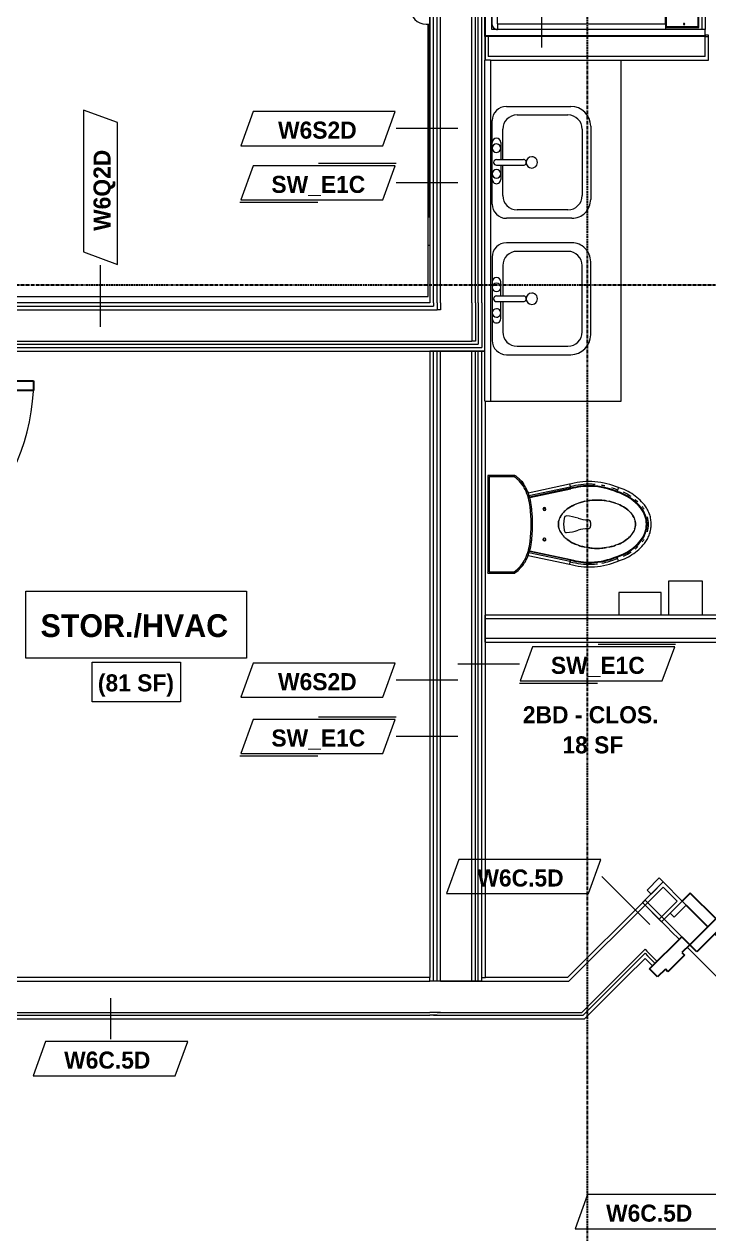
# Model space of a CAD drawing. Header units: inches. Extents: x -4058 to -1781, y 9814 to 12264.
# Drawn here: x -2599.3 to -2479, y 11680.3 to 11893.1 of the extents above; entities that cross this region are included whole.
import ezdxf

# ---------------------------------------------------------------- set-up
doc = ezdxf.new("R2010")
doc.units = ezdxf.units.IN
doc.header["$MEASUREMENT"] = 0
doc.linetypes.add('Grid Line 1_2_', pattern=[0.875, 0.5, -0.125, 0.125, -0.125])
for name, color, linetype, lineweight in [('0-1', 7, 'Continuous', 5), ('0-2', 7, 'Continuous', 9), ('A-AREA-IDEN', 2, 'Continuous', 9), ('A-DOOR-1', 7, 'Continuous', 9), ('A-DOOR-2', 10, 'Continuous', 30), ('A-DOOR-3', 31, 'Continuous', 9), ('A-DOOR-4', 31, 'Continuous', 30), ('A-DOOR-FRAM-2', 10, 'Continuous', 30), ('A-FLOR-1', 7, 'Continuous', 9), ('A-FLOR-2', 192, 'Continuous', 9), ('A-FLOR-HRAL-1', 7, 'Continuous', 9), ('A-WALL', 113, 'Continuous', 18), ('A-WALL-2', 250, 'Continuous', 18), ('A-WALL-3', 113, 'Continuous', 9), ('A-WALL-IDEN', 211, 'Continuous', 9), ('I-WALL-1', 7, 'Continuous', 9), ('P-SANR-FIXT', 6, 'Continuous', 9), ('Q-CASE', 31, 'Continuous', 9), ('Q-SPCQ', 91, 'Continuous', 9), ('S-BEAM-1', 7, 'Continuous', 9), ('S-GRID-1', 1, 'Grid Line 1_2_', 30)]:
    doc.layers.add(name, color=color, linetype=linetype, lineweight=lineweight)
doc.styles.add('Century Gothic_B', font='GOTHICB.TTF', dxfattribs={"height": 4})
doc.styles.add('Century Gothic_B_1', font='GOTHICB.TTF', dxfattribs={"height": 3})

# ---------------------------------------------------------------- blocks, each defined once
blk = doc.blocks.new('CTR - 1st Phase - Shell_rvt-1-UNIT PLANS - 1ST FLOOR')
at = {"layer": 'A-FLOR-1'}
blk.add_line((-2528.14, 11859.19), (-2528.14, 11893.06), dxfattribs=at)
blk = doc.blocks.new('HOLLOW METAL - HM - WOOD LEAF - 20 MIN - 3-0 x 7-0-2191992-UNIT PLANS - 1ST FLOOR')
at = {"layer": 'A-DOOR-1'}
blk.add_arc((18, -4.375), 36, 180, 270, dxfattribs=at)
at = {"layer": 'A-DOOR-2'}
for p, q in [((16.25, -4.375), (18, -4.375)), ((16.25, -40.375), (16.25, -4.375)), ((18, -4.375), (18, -40.375)), ((18, -40.375), (16.25, -40.375))]:
    blk.add_line(p, q, dxfattribs=at)
at = {"layer": 'A-DOOR-FRAM-2'}
for p, q in [((-20, 1.375), (-18, 1.375)), ((-20, -4.375), (-20, 1.375)), ((-18, 1.375), (-18, -0.5625)), ((18, 1.375), (20, 1.375)), ((18, -0.5625), (18, 1.375)), ((20, 1.375), (20, -4.375)), ((-18, -0.5625), (-17.375, -0.5625)), ((-17.375, -0.5625), (-17.375, -2.4375)), ((17.375, -0.5625), (18, -0.5625)), ((17.375, -2.4375), (17.375, -0.5625)), ((-18, -2.4375), (-18, -4.375)), ((-17.375, -2.4375), (-18, -2.4375)), ((18, -2.4375), (17.375, -2.4375)), ((18, -4.375), (18, -2.4375)), ((-18, -4.375), (-20, -4.375)), ((20, -4.375), (18, -4.375))]:
    blk.add_line(p, q, dxfattribs=at)
blk = doc.blocks.new('HOLLOW METAL - UNIT DOOR-2191977-UNIT PLANS - 1ST FLOOR')
at = {"layer": 'A-DOOR-1'}
blk.add_arc((18, -3.875), 36, 180, 270, dxfattribs=at)
at = {"layer": 'A-DOOR-2'}
for p, q in [((16.25, -3.875), (18, -3.875)), ((16.25, -39.875), (16.25, -3.875)), ((18, -3.875), (18, -39.875)), ((18, -39.875), (16.25, -39.875))]:
    blk.add_line(p, q, dxfattribs=at)
at = {"layer": 'A-DOOR-FRAM-2'}
for p, q in [((-20, 4.125), (-18, 4.125)), ((-20, -3.875), (-20, 4.125)), ((-18, 4.125), (-18, 2.1875)), ((-18, 2.1875), (-17.375, 2.1875)), ((-17.375, 2.1875), (-17.375, -1.9375)), ((17.375, 2.1875), (18, 2.1875)), ((17.375, -1.9375), (17.375, 2.1875)), ((18, 4.125), (20, 4.125)), ((18, 2.1875), (18, 4.125)), ((20, 4.125), (20, -3.875)), ((-18, -1.9375), (-18, -3.875)), ((-17.375, -1.9375), (-18, -1.9375)), ((18, -1.9375), (17.375, -1.9375)), ((18, -3.875), (18, -1.9375)), ((-18, -3.875), (-20, -3.875)), ((20, -3.875), (18, -3.875))]:
    blk.add_line(p, q, dxfattribs=at)
blk = doc.blocks.new('CTR - 1st Phase - Common Walls_rvt-1-UNIT PLANS - 1ST FLOOR')
at = {"layer": 'A-WALL-2'}
for p, q in [((-2527.37, 11725.36), (-2527.37, 11835.56)), ((-2526.75, 11725.36), (-2526.75, 11835.56)), ((-2526.12, 11725.36), (-2526.12, 11835.56)), ((-2520.62, 11725.36), (-2520.62, 11835.56)), ((-2520, 11725.36), (-2520, 11835.56)), ((-2519.5, 11725.36), (-2519.5, 11835.56)), ((-2518.87, 11725.36), (-2518.87, 11835.56)), ((-2502.95, 11725.36), (-2490.19, 11738.12)), ((-2490.19, 11738.12), (-2486.3, 11734.23)), ((-2486.3, 11734.23), (-2485.51, 11733.44)), ((-2485.51, 11733.44), (-2484.18, 11732.11)), ((-2495.17, 11725.36), (-2490.19, 11730.34)), ((-2494.46, 11725.36), (-2490.19, 11729.64)), ((-2490.19, 11730.34), (-2489.84, 11729.99)), ((-2490.19, 11729.64), (-2489.75, 11729.19)), ((-2489.84, 11729.99), (-2489.4, 11729.55)), ((-2489.75, 11729.19), (-2488.43, 11727.87)), ((-2489.4, 11729.55), (-2488.07, 11728.22)), ((-2528, 11724.74), (-2528, 11725.36)), ((-2527.37, 11724.74), (-2527.37, 11725.36)), ((-2526.75, 11724.74), (-2526.75, 11725.36)), ((-2526.12, 11724.74), (-2526.12, 11725.36)), ((-2520.62, 11724.74), (-2520.62, 11725.36)), ((-2520, 11724.74), (-2520, 11725.36)), ((-2519.5, 11724.74), (-2519.5, 11725.36)), ((-2518.87, 11725.36), (-2518.25, 11725.36)), ((-2518.87, 11724.74), (-2518.87, 11725.36)), ((-2502.95, 11725.36), (-2503.57, 11724.74)), ((-2494.46, 11725.36), (-2500.59, 11719.24)), ((-2495.17, 11725.36), (-2495.8, 11724.74)), ((-2634.19, 11724.74), (-2528, 11724.74)), ((-2527.37, 11724.74), (-2528, 11724.74)), ((-2526.75, 11724.74), (-2527.37, 11724.74)), ((-2526.12, 11724.74), (-2526.75, 11724.74)), ((-2520.62, 11724.74), (-2526.12, 11724.74)), ((-2526.12, 11724.74), (-2520.62, 11724.74)), ((-2520, 11724.74), (-2520.62, 11724.74)), ((-2520.62, 11724.74), (-2520, 11724.74)), ((-2519.5, 11724.74), (-2520, 11724.74)), ((-2520, 11724.74), (-2519.5, 11724.74)), ((-2518.87, 11724.74), (-2519.5, 11724.74)), ((-2519.5, 11724.74), (-2518.87, 11724.74)), ((-2518.87, 11724.74), (-2503.57, 11724.74)), ((-2495.8, 11724.74), (-2501.3, 11719.24)), ((-2634.19, 11719.24), (-2528, 11719.24)), ((-2526.75, 11719.24), (-2528, 11719.24)), ((-2526.12, 11719.24), (-2526.75, 11719.24)), ((-2526.75, 11719.24), (-2526.12, 11719.24)), ((-2526.12, 11719.24), (-2501.3, 11719.24)), ((-2500.59, 11719.24), (-2501.09, 11718.74)), ((-2634.19, 11718.74), (-2528, 11718.74)), ((-2527.37, 11718.74), (-2528, 11718.74)), ((-2526.75, 11718.74), (-2527.37, 11718.74)), ((-2527.37, 11718.74), (-2526.75, 11718.74)), ((-2526.75, 11718.74), (-2526.12, 11718.74)), ((-2526.12, 11718.74), (-2501.09, 11718.74))]:
    blk.add_line(p, q, dxfattribs=at)
at = {"layer": 'I-WALL-1'}
for p, q in [((-2528, 11835.56), (-2528, 11725.36)), ((-2518.37, 11835.56), (-2528, 11835.56)), ((-2518.25, 11725.36), (-2518.25, 11826.76)), ((-2490.19, 11739), (-2503.83, 11725.36)), ((-2489.75, 11738.56), (-2490.19, 11739)), ((-2485.07, 11733.88), (-2489.75, 11738.56)), ((-2483.74, 11732.55), (-2485.07, 11733.88)), ((-2493.58, 11725.36), (-2490.19, 11728.75)), ((-2490.19, 11728.75), (-2488.87, 11727.43)), ((-2528, 11725.36), (-2634.19, 11725.36)), ((-2503.83, 11725.36), (-2518.25, 11725.36)), ((-2500.21, 11718.74), (-2493.58, 11725.36)), ((-2634.19, 11718.11), (-2528, 11718.11)), ((-2528, 11718.11), (-2527.37, 11718.11)), ((-2527.37, 11718.11), (-2500.83, 11718.11)), ((-2500.83, 11718.11), (-2500.21, 11718.74))]:
    blk.add_line(p, q, dxfattribs=at)
at = {"layer": '0-2'}
for name, p, rotation in [('HOLLOW METAL - HM - WOOD LEAF - 20 MIN - 3-0 x 7-0-2191992-UNIT PLANS - 1ST FLOOR', (-2638.06, 11812.36), 89.99999999999955), ('HOLLOW METAL - UNIT DOOR-2191977-UNIT PLANS - 1ST FLOOR', (-2472.34, 11715.67), 134.9999999999981)]:
    blk.add_blockref(name, p, dxfattribs=dict(at, rotation=rotation))
blk = doc.blocks.new('Top Rail Type - Top Rail_Internal_-V33-UNIT PLANS - 1ST FLOOR')
at = {"layer": 'A-FLOR-HRAL-1'}
for p, q in [((-2528.06, 12044.31), (-2528.69, 12044.31)), ((-2528.06, 12042.81), (-2528.69, 12042.81)), ((-2528.06, 12042.81), (-2528.06, 12044.31)), ((-2531.44, 12041.56), (-2531.44, 12029.77)), ((-2529.94, 12041.56), (-2529.94, 12029.77)), ((-2531.44, 12029.77), (-2531.44, 12028.7)), ((-2529.94, 12029.77), (-2529.94, 12028.7)), ((-2531.44, 12028.7), (-2531.44, 11908.68)), ((-2529.94, 12028.7), (-2529.94, 11908.68)), ((-2531.44, 11908.68), (-2531.44, 11907.61)), ((-2529.94, 11908.68), (-2529.94, 11907.61)), ((-2531.44, 11907.61), (-2531.44, 11895.81)), ((-2529.94, 11907.61), (-2529.94, 11895.81)), ((-2528.69, 11894.56), (-2528.06, 11894.56)), ((-2528.06, 11894.56), (-2528.06, 11893.06)), ((-2528.69, 11893.06), (-2528.06, 11893.06))]:
    blk.add_line(p, q, dxfattribs=at)
for centre, radius, start, end in [((-2528.69, 12041.56), 2.75, 90, 180), ((-2528.69, 12041.56), 1.25, 90, 180), ((-2528.69, 11895.81), 2.75, 180, 270), ((-2528.69, 11895.81), 1.25, 180, 270)]:
    blk.add_arc(centre, radius, start, end, dxfattribs=at)
blk = doc.blocks.new('CTR - 1st Phase -Stairs _ Elevators_rvt-1-UNIT PLANS - 1ST FLOOR')
at = {"layer": 'A-FLOR-1'}
for p, q in [((-2528.31, 11845.19), (-2528.31, 11893.06)), ((-2632.31, 11845.19), (-2528.31, 11845.19))]:
    blk.add_line(p, q, dxfattribs=at)
at = {"layer": 'A-WALL-2'}
for p, q in [((-2527.37, 11844.06), (-2527.37, 12081.69)), ((-2526.75, 11844.06), (-2526.75, 12081.69)), ((-2526.12, 11844.06), (-2526.12, 12081.69)), ((-2520.62, 11844.06), (-2520.62, 12081.69)), ((-2520, 11844.06), (-2520, 12081.69)), ((-2519.5, 11844.06), (-2519.5, 12081.69)), ((-2518.87, 11844.06), (-2518.87, 12081.69)), ((-2632.75, 11843.44), (-2527.37, 11843.44)), ((-2632.75, 11842.81), (-2526.75, 11842.81)), ((-2527.37, 11844.06), (-2527.37, 11843.44)), ((-2526.75, 11844.06), (-2526.75, 11843.44)), ((-2526.75, 11843.44), (-2526.75, 11842.81)), ((-2526.12, 11842.81), (-2526.75, 11842.81)), ((-2526.12, 11842.81), (-2526.75, 11842.81)), ((-2526.12, 11844.06), (-2526.12, 11842.81)), ((-2520.62, 11844.06), (-2520.62, 11842.81)), ((-2520.62, 11842.81), (-2520.62, 11837.31)), ((-2520, 11844.06), (-2520, 11837.31)), ((-2519.5, 11844.06), (-2519.5, 11837.31)), ((-2518.87, 11844.06), (-2518.87, 11836.81)), ((-2632.75, 11837.31), (-2520.62, 11837.31)), ((-2632.75, 11836.81), (-2519.5, 11836.81)), ((-2632.75, 11836.19), (-2518.87, 11836.19)), ((-2520, 11837.31), (-2520.62, 11837.31)), ((-2520, 11837.31), (-2520.62, 11837.31)), ((-2519.5, 11837.31), (-2519.5, 11836.81)), ((-2518.87, 11836.81), (-2518.87, 11836.19))]:
    blk.add_line(p, q, dxfattribs=at)
at = {"layer": 'I-WALL-1'}
for p, q in [((-2528, 12081.69), (-2528, 11844.06)), ((-2518.25, 11886.76), (-2518.25, 11890.89)), ((-2528, 11844.06), (-2632.75, 11844.06)), ((-2632.75, 11835.56), (-2518.37, 11835.56))]:
    blk.add_line(p, q, dxfattribs=at)
at = {"layer": '0-2'}
blk.add_blockref('Top Rail Type - Top Rail_Internal_-V33-UNIT PLANS - 1ST FLOOR', (0, 0), dxfattribs=at)
blk = doc.blocks.new('034100 - Precast Structural Concrete - Inverted Tee - IT 24IT31 _11_F _ 11_B SHELF_-2116756-UNIT PLANS - 1ST FLOOR')
at = {"layer": 'S-BEAM-1'}
for p, q in [((-135.2, -7), (-135.51, -7)), ((-23.19, -7), (-31.2, -7)), ((-135.2, -12), (-135.51, -12)), ((-23.19, -12), (-31.2, -12))]:
    blk.add_line(p, q, dxfattribs=at)
blk = doc.blocks.new('CTR - 1st Phase - Structure_rvt-1-UNIT PLANS - 1ST FLOOR')
at = {"layer": 'S-GRID-1'}
for p, q in [((-2500.32, 9814.03), (-2500.32, 12247.5)), ((-1781.27, 11847.19), (-4041.78, 11847.19))]:
    blk.add_line(p, q, dxfattribs=at)
at = {"layer": '0-2', "rotation": 180}
blk.add_blockref('034100 - Precast Structural Concrete - Inverted Tee - IT 24IT31 _11_F _ 11_B SHELF_-2116756-UNIT PLANS - 1ST FLOOR', (-2663.51, 11847.19), dxfattribs=at)
blk = doc.blocks.new('Plbg-Toilet Wall Mount FV-UH - TYPE A-4262633-UNIT PLANS - 1ST FLOOR')
at = {"layer": 'P-SANR-FIXT'}
for p, q in [((8.59, -1), (-8.59, -1)), ((-8.59, -1), (-8.59, -5.72)), ((8.59, -1), (-8.59, -1)), ((-8.59, -1), (-8.59, -5.72)), ((8.36, -1.24), (-8.36, -1.24)), ((-8.36, -1.24), (-8.36, -5.65)), ((-8.36, -1.24), (-8.36, -5.65)), ((8.36, -1.24), (-8.36, -1.24)), ((8.36, -5.65), (8.36, -1.24)), ((8.36, -5.65), (8.36, -1.24)), ((8.59, -5.72), (8.59, -1)), ((8.59, -5.72), (8.59, -1)), ((-5.48, -8.07), (-7.04, -15.38)), ((-6.58, -15.49), (-5.03, -8.23)), ((-6.33, -15.56), (-4.79, -8.32)), ((-4.68, -8.35), (-6.21, -15.58)), ((-4.68, -8.35), (-6.21, -15.58)), ((6.21, -15.58), (4.68, -8.35)), ((4.68, -8.35), (6.21, -15.58)), ((6.33, -15.56), (4.79, -8.31)), ((5.03, -8.22), (6.58, -15.49)), ((7.04, -15.38), (5.48, -8.07)), ((5.56, -8.04), (5.57, -8.06)), ((5.84, -7.92), (5.57, -8.06)), ((7.6, -6.98), (6.97, -7.32)), ((7.6, -6.98), (7.55, -6.89)), ((0, -19.06), (-0.31, -19.06)), ((0.31, -19.06), (0, -19.06))]:
    blk.add_line(p, q, dxfattribs=at)
at = {"layer": 'P-SANR-FIXT', "flags": 128}
for points in [[(-8.59, -5.72), (-8.45, -5.92), (-8.3, -6.11), (-8.15, -6.3), (-7.98, -6.48), (-7.81, -6.65), (-7.63, -6.82), (-7.45, -6.98), (-7.26, -7.13), (-7.06, -7.27), (-6.86, -7.41), (-6.65, -7.53), (-6.44, -7.65), (-6.23, -7.76), (-6.2, -7.78)], [(6.2, -7.78), (6.42, -7.67), (6.63, -7.55), (6.84, -7.42), (7.04, -7.29), (7.24, -7.15), (7.43, -7), (7.61, -6.84), (7.79, -6.67), (7.96, -6.5), (8.13, -6.32), (8.28, -6.14), (8.43, -5.95), (8.58, -5.75), (8.59, -5.72)], [(-6.2, -7.78), (-5.84, -7.94), (-5.48, -8.09), (-5.11, -8.22), (-4.74, -8.34), (-4.36, -8.44), (-3.98, -8.53), (-3.59, -8.6), (-3.21, -8.66), (-3.07, -8.67)], [(3.07, -8.67), (3.46, -8.62), (3.85, -8.55), (4.23, -8.47), (4.61, -8.37), (4.99, -8.26), (5.36, -8.13), (5.72, -7.99), (6.08, -7.83), (6.2, -7.78)], [(-3.07, -8.67), (-1.98, -8.77), (-0.89, -8.83), (0.2, -8.85), (1.3, -8.82), (2.39, -8.74), (3.07, -8.67)], [(-7.04, -15.38), (-7.16, -15.87), (-7.27, -16.37), (-7.36, -16.87), (-7.43, -17.38), (-7.47, -17.88), (-7.5, -18.39), (-7.51, -18.9), (-7.5, -19.22)], [(7.5, -19.22), (7.51, -18.71), (7.49, -18.2), (7.46, -17.69), (7.4, -17.19), (7.33, -16.68), (7.23, -16.18), (7.12, -15.69), (7.04, -15.38)], [(-7.5, -19.22), (-7.47, -19.75), (-7.42, -20.28), (-7.35, -20.81), (-7.26, -21.34), (-7.15, -21.86), (-7.01, -22.38), (-6.86, -22.89), (-6.69, -23.4), (-6.49, -23.9), (-6.46, -23.97)], [(6.46, -23.97), (6.66, -23.47), (6.84, -22.97), (6.99, -22.46), (7.13, -21.94), (7.25, -21.42), (7.34, -20.89), (7.41, -20.36), (7.47, -19.83), (7.5, -19.29), (7.5, -19.22)], [(-6.46, -23.97), (-6.34, -24.32), (-6.21, -24.68), (-6.07, -25.02), (-5.91, -25.36), (-5.74, -25.7), (-5.55, -26.02), (-5.35, -26.34), (-5.14, -26.65), (-4.92, -26.95), (-4.68, -27.25), (-4.44, -27.53), (-4.18, -27.8), (-3.91, -28.07), (-3.63, -28.32), (-3.39, -28.52)], [(3.39, -28.52), (3.68, -28.27), (3.96, -28.02), (4.22, -27.76), (4.48, -27.48), (4.73, -27.2), (4.96, -26.9), (5.18, -26.6), (5.39, -26.29), (5.58, -25.97), (5.77, -25.64), (5.94, -25.3), (6.09, -24.96), (6.24, -24.61), (6.37, -24.26), (6.46, -23.97)], [(-3.39, -28.52), (-3.22, -28.65), (-3.05, -28.77), (-2.87, -28.89), (-2.68, -29), (-2.49, -29.11), (-2.3, -29.2), (-2.1, -29.29), (-1.9, -29.37), (-1.7, -29.44), (-1.49, -29.51), (-1.29, -29.56), (-1.08, -29.61), (-0.86, -29.65), (-0.65, -29.68), (-0.44, -29.7), (-0.22, -29.71), (-0.01, -29.72), (0.21, -29.71), (0.43, -29.7), (0.64, -29.68), (0.85, -29.65), (1.07, -29.61), (1.28, -29.57), (1.48, -29.51), (1.69, -29.45), (1.89, -29.37), (2.09, -29.29), (2.29, -29.21), (2.48, -29.11), (2.67, -29.01), (2.86, -28.9), (3.04, -28.78), (3.22, -28.65), (3.39, -28.52), (3.39, -28.52)]]:
    blk.add_lwpolyline(points, dxfattribs=at)
at = {"layer": 'P-SANR-FIXT'}
for centre, radius, start, end in [((-3.58, -2.29), 6.08, 214.3684, 214.8548), ((-3.58, -2.29), 5.84, 215.076, 244.4469), ((-3.58, -2.29), 5.84, 215.076, 244.4469), ((3.58, -2.29), 5.84, 295.5531, 324.924), ((3.58, -2.29), 5.84, 295.5531, 324.924), ((3.58, -2.29), 6.08, 325.143, 325.6316), ((-3.58, -2.29), 6.08, 243.7331, 244.4469), ((-1.97, 1.06), 9.79, 244.4469, 245.7286), ((-1.97, 1.06), 9.56, 244.4469, 263.5531), ((-1.97, 1.06), 9.56, 244.4469, 263.5531), ((-1.97, 1.06), 9.79, 254, 256.4889), ((0, 18.53), 27.14, 263.5531, 276.4469), ((0, 18.53), 27.14, 263.5531, 276.4469), ((1.97, 1.06), 9.56, 276.4469, 295.5531), ((1.97, 1.06), 9.56, 276.4469, 295.5531), ((1.97, 1.06), 9.79, 286, 288.4889), ((1.97, 1.06), 9.79, 294.2714, 295.5531), ((3.58, -2.29), 6.08, 295.5531, 296.2669), ((-1.97, 1.06), 9.79, 262.2714, 263.5531), ((0, 18.53), 27.38, 263.5531, 264.6307), ((0, 18.53), 27.38, 275.6302, 276.4469), ((1.97, 1.06), 9.79, 276.4469, 277.7286), ((-2.68, -10.95), 0.25, 90, 180), ((-2.68, -10.95), 0.25, 180, 270), ((-2.68, -10.95), 0.25, 0, 90), ((-2.68, -10.95), 0.25, 270, 0), ((2.68, -10.95), 0.25, 90, 180), ((2.68, -10.95), 0.25, 180, 270), ((2.68, -10.95), 0.25, 0, 90), ((2.68, -10.95), 0.25, 270, 360), ((-1.05, -14.85), 0.422, 90, 180), ((8.31, -13.82), 9.84, 186, 198), ((0, -19.08), 4.77, 77.2614, 102.7386), ((1.05, -14.85), 0.422, 0, 90), ((-8.31, -13.82), 9.84, 342, 354), ((5.21, -18.81), 12.25, 164.3129, 181.8562), ((5.21, -18.81), 11.99, 164.2737, 181.8562), ((5.21, -18.81), 11.87, 164.2552, 181.8562), ((5.21, -18.81), 11.87, 164.2552, 181.8562), ((-6.37, -18.59), 5.59, 0, 18), ((6.37, -18.59), 5.59, 162, 180), ((-5.21, -18.81), 11.87, 358.1438, 15.7448), ((-5.21, -18.81), 11.87, 358.1438, 15.7448), ((-5.21, -18.81), 11.99, 358.1438, 15.7263), ((-5.21, -18.81), 12.25, 358.1438, 15.6871), ((-0.31, -18.59), 0.466, 180, 270), ((0.31, -18.59), 0.466, 270, 360), ((5.86, -18.78), 12.9, 181.8562, 186.5355), ((5.86, -18.78), 12.9, 190.0137, 202.9179), ((5.86, -18.78), 12.64, 181.8562, 202.9795), ((5.86, -18.78), 12.52, 181.8562, 203.0089), ((5.86, -18.78), 12.52, 181.8562, 203.0089), ((-5.86, -18.78), 12.52, 336.9911, 358.1438), ((-5.86, -18.78), 12.52, 336.9911, 358.1438), ((-5.86, -18.78), 12.64, 337.0205, 358.1438), ((-5.86, -18.78), 12.9, 347.6129, 350.1098), ((-5.86, -18.78), 12.9, 355.2339, 358.1438), ((-5.86, -18.78), 12.9, 337.0821, 341.7614), ((2.52, -21.22), 8.66, 196.7656, 230.983), ((2.52, -21.22), 8.54, 196.7225, 230.983), ((2.52, -21.22), 8.54, 196.7225, 230.983), ((2.52, -21.22), 8.91, 204.1079, 213.919), ((-2.52, -21.22), 8.54, 309.017, 343.2775), ((-2.52, -21.22), 8.54, 309.017, 343.2775), ((-2.52, -21.22), 8.66, 309.017, 343.2344), ((-2.52, -21.22), 8.91, 326.081, 335.8921), ((2.52, -21.22), 8.91, 219.607, 223.6406), ((-2.52, -21.22), 8.91, 316.3594, 320.393), ((0, -24.33), 4.92, 230.983, 237.1189), ((0, -24.33), 4.66, 230.983, 309.017), ((0.02, -24.31), 4.57, 230.983, 269.8068), ((0, -24.33), 4.54, 230.983, 309.017), ((0, -24.33), 4.92, 254.3932, 285.6068), ((-0.02, -24.31), 4.57, 270.1932, 309.017), ((0, -24.33), 4.92, 302.8811, 309.017)]:
    blk.add_arc(centre, radius, start, end, dxfattribs=at)
for points, knots in [([(-8.59, -1), (-8.59, -1), (-8.59, -1), (-8.58, -1.01), (-8.58, -1.02), (-8.57, -1.02), (-8.56, -1.03), (-8.56, -1.04), (-8.55, -1.05), (-8.54, -1.06), (-8.53, -1.07), (-8.52, -1.08), (-8.5, -1.09), (-8.48, -1.11), (-8.47, -1.12)], [0, 0, 0, 0, 0.166667, 0.25, 0.333333, 0.416667, 0.458333, 0.5, 0.583333, 0.666667, 0.708333, 0.75, 0.833333, 1, 1, 1, 1]), ([(8.47, -1.12), (8.48, -1.11), (8.5, -1.09), (8.52, -1.07), (8.53, -1.06), (8.54, -1.05), (8.55, -1.05), (8.56, -1.04), (8.56, -1.03), (8.57, -1.02), (8.58, -1.02), (8.58, -1.01), (8.59, -1), (8.59, -1), (8.59, -1)], [-1, -1, -1, -1, -0.833333, -0.75, -0.666667, -0.625, -0.583333, -0.5, -0.458333, -0.416667, -0.333333, -0.25, -0.166667, 0, 0, 0, 0]), ([(-8.59, -5.72), (-8.59, -5.72), (-8.59, -5.72), (-8.57, -5.72), (-8.55, -5.71), (-8.53, -5.71), (-8.52, -5.7), (-8.5, -5.7), (-8.49, -5.69), (-8.47, -5.69)], [0, 0, 0, 0, 0.285714, 0.428571, 0.571429, 0.678571, 0.732143, 0.785714, 1, 1, 1, 1]), ([(8.59, -5.72), (8.59, -5.72), (8.59, -5.72), (8.57, -5.72), (8.55, -5.71), (8.52, -5.7), (8.5, -5.7), (8.48, -5.69), (8.47, -5.69)], [-1, -1, -1, -1, -0.857143, -0.571429, -0.428571, -0.285714, -0.142857, 0, 0, 0, 0]), ([(-2.07, -14.29), (-2.28, -14.48), (-2.78, -15.02), (-3.26, -15.82), (-3.51, -16.39), (-3.55, -16.5)], [-2.5925993, -2.5925993, -2.5925993, -2.5925993, -2.4166097, -2.1749488, -2.1212008, -2.1212008, -2.1212008, -2.1212008]), ([(3.55, -16.5), (3.51, -16.39), (3.26, -15.82), (2.78, -15.02), (2.28, -14.48), (2.07, -14.29)], [-4.1619845, -4.1619845, -4.1619845, -4.1619845, -4.1082365, -3.8665756, -3.690586, -3.690586, -3.690586, -3.690586]), ([(-6.58, -15.49), (-6.57, -15.5), (-6.54, -15.5), (-6.49, -15.52), (-6.44, -15.53), (-6.39, -15.54), (-6.35, -15.55), (-6.33, -15.56)], [0, 0, 0, 0, 0.333333, 0.5, 0.666667, 0.833333, 1, 1, 1, 1]), ([(-3.71, -16.92), (-3.8, -17.16), (-3.91, -17.53), (-4, -17.92), (-4.03, -18.05)], [-2.0511799, -2.0511799, -2.0511799, -2.0511799, -1.9332878, -1.8767298, -1.8767298, -1.8767298, -1.8767298]), ([(4.03, -18.05), (4, -17.92), (3.91, -17.53), (3.8, -17.16), (3.71, -16.92)], [-4.4064555, -4.4064555, -4.4064555, -4.4064555, -4.3498975, -4.2320054, -4.2320054, -4.2320054, -4.2320054]), ([(6.58, -15.49), (6.57, -15.5), (6.54, -15.5), (6.49, -15.52), (6.44, -15.53), (6.39, -15.54), (6.35, -15.55), (6.33, -15.56)], [-1, -1, -1, -1, -0.666667, -0.5, -0.333333, -0.166667, 0, 0, 0, 0]), ([(-4.12, -18.53), (-4.16, -18.79), (-4.26, -19.62), (-4.26, -20.74), (-4.16, -21.57), (-4.12, -21.84)], [-1.8063853, -1.8063853, -1.8063853, -1.8063853, -1.6916268, -1.4499658, -1.3352074, -1.3352074, -1.3352074, -1.3352074]), ([(4.12, -21.84), (4.16, -21.57), (4.26, -20.74), (4.26, -19.62), (4.16, -18.79), (4.12, -18.53)], [-4.9479779, -4.9479779, -4.9479779, -4.9479779, -4.8332195, -4.5915585, -4.4768, -4.4768, -4.4768, -4.4768]), ([(-4.03, -22.32), (-4, -22.44), (-3.91, -22.83), (-3.8, -23.2), (-3.71, -23.44)], [-1.2648629, -1.2648629, -1.2648629, -1.2648629, -1.2083049, -1.0904127, -1.0904127, -1.0904127, -1.0904127]), ([(3.71, -23.44), (3.8, -23.2), (3.91, -22.83), (4, -22.44), (4.03, -22.32)], [-5.1927726, -5.1927726, -5.1927726, -5.1927726, -5.0748804, -5.0183224, -5.0183224, -5.0183224, -5.0183224]), ([(-6.01, -23.81), (-6.01, -23.8), (-5.98, -23.79), (-5.9, -23.77), (-5.83, -23.74), (-5.79, -23.73), (-5.77, -23.72)], [-1, -1, -1, -1, -0.666667, -0.333333, -0.166667, 0, 0, 0, 0]), ([(-3.55, -23.87), (-3.51, -23.97), (-3.26, -24.54), (-2.78, -25.34), (-2.28, -25.88), (-2.07, -26.07)], [-1.0203919, -1.0203919, -1.0203919, -1.0203919, -0.9666439, -0.7249829, -0.5489933, -0.5489933, -0.5489933, -0.5489933]), ([(2.07, -26.07), (2.28, -25.88), (2.78, -25.34), (3.26, -24.54), (3.51, -23.97), (3.55, -23.87)], [-5.734192, -5.734192, -5.734192, -5.734192, -5.5582024, -5.3165414, -5.2627935, -5.2627935, -5.2627935, -5.2627935]), ([(6.01, -23.81), (6.01, -23.8), (5.98, -23.79), (5.9, -23.77), (5.83, -23.74), (5.79, -23.73), (5.77, -23.72)], [-1, -1, -1, -1, -0.666667, -0.333333, -0.166667, 0, 0, 0, 0])]:
    blk.add_open_spline(points, degree=3, knots=knots, dxfattribs=at)
for points in [[(-2.51, -10.75), (-2.65, -10.83), (-2.79, -10.9), (-2.92, -10.99)], [(-2.91, -10.83), (-2.82, -10.78), (-2.73, -10.73), (-2.63, -10.67)], [(2.92, -10.99), (2.79, -10.9), (2.65, -10.83), (2.51, -10.75)], [(2.91, -10.83), (2.82, -10.78), (2.73, -10.73), (2.63, -10.67)], [(0, -26.96), (-0.3, -26.96), (-0.91, -26.85), (-1.83, -26.34), (-2.71, -25.45), (-3.45, -24.22), (-3.98, -22.72), (-4.26, -21.05), (-4.26, -19.32), (-3.98, -17.64), (-3.45, -16.14), (-2.71, -14.91), (-1.83, -14.02), (-0.91, -13.51), (-0.3, -13.4), (0, -13.4)], [(-1.15, -13.67), (-1.37, -13.77), (-1.59, -13.9), (-1.81, -14.07)], [(0, -13.4), (-0.29, -13.4), (-0.59, -13.45), (-0.89, -13.56)], [(0.89, -13.56), (0.59, -13.45), (0.29, -13.4), (0, -13.4)], [(0, -13.4), (0.3, -13.4), (0.91, -13.51), (1.83, -14.02), (2.71, -14.91), (3.45, -16.14), (3.98, -17.64), (4.26, -19.32), (4.26, -21.05), (3.98, -22.72), (3.45, -24.22), (2.71, -25.45), (1.83, -26.34), (0.91, -26.85), (0.3, -26.96), (0, -26.96)], [(1.81, -14.07), (1.59, -13.9), (1.37, -13.77), (1.15, -13.67)], [(-7.04, -15.38), (-7.04, -15.38), (-7.04, -15.38), (-7.03, -15.38)], [(-7.03, -15.38), (-6.99, -15.39), (-6.87, -15.42), (-6.68, -15.47), (-6.58, -15.49)], [(7.03, -15.38), (6.99, -15.39), (6.87, -15.42), (6.68, -15.47), (6.58, -15.49)], [(7.04, -15.38), (7.04, -15.38), (7.04, -15.38), (7.03, -15.38)], [(-6.46, -23.97), (-6.42, -23.95), (-6.3, -23.91), (-6.12, -23.84), (-6.01, -23.81)], [(-6.46, -23.97), (-6.46, -23.97), (-6.46, -23.97), (-6.46, -23.97)], [(6.46, -23.97), (6.42, -23.95), (6.3, -23.91), (6.12, -23.84), (6.01, -23.81)], [(6.46, -23.97), (6.46, -23.97), (6.46, -23.97), (6.46, -23.97)], [(-1.81, -26.29), (-1.59, -26.46), (-1.37, -26.59), (-1.15, -26.7)], [(-0.89, -26.8), (-0.59, -26.91), (-0.29, -26.96), (0, -26.96)], [(0, -26.96), (0.29, -26.96), (0.59, -26.91), (0.89, -26.8)], [(1.15, -26.7), (1.37, -26.59), (1.59, -26.46), (1.81, -26.29)]]:
    blk.add_open_spline(points, degree=3, dxfattribs=at)
blk = doc.blocks.new('Seqm-Toilet Paper Disp-UH-3D - Seqm-Toilet Paper Disp-UH-3D-2269744-UNIT PLANS - 1ST FLOOR')
at = {"layer": 'Q-SPCQ'}
for p, q in [((3, 6), (-3, 6)), ((-3, 6), (-3, 0)), ((3, 0), (3, 6))]:
    blk.add_line(p, q, dxfattribs=at)
blk = doc.blocks.new('Seqm-Sanitary Napkin Disp-UH-3D - Seqm-Sanitary Napkin Disp-UH-3D-2269745-UNIT PLANS - 1ST FLOOR')
at = {"layer": 'Q-SPCQ'}
for p, q in [((3.75, 4), (-3.75, 4)), ((-3.75, 4), (-3.75, 0)), ((3.75, 0), (3.75, 4))]:
    blk.add_line(p, q, dxfattribs=at)
blk = doc.blocks.new('SWING - DOUBLE - FLUSH - SLIDING - FLUSH - 4-0 x 6-8-3840120-UNIT PLANS - 1ST FLOOR')
at = {"layer": 'A-DOOR-3'}
for p, q in [((-24, 3.38), (-27, 3.38)), ((-27, 3.38), (-27, 2.38)), ((-27, 2.38), (-24, 2.38)), ((-24, 2.38), (-24, 3.38)), ((27, 3.38), (24, 3.38)), ((24, 3.38), (24, 2.38)), ((24, 2.38), (27, 2.38)), ((27, 2.38), (27, 3.38)), ((-24, -2.37), (-27, -2.37)), ((-27, -2.37), (-27, -3.37)), ((-27, -3.37), (-24, -3.37)), ((-24, -3.37), (-24, -2.37)), ((27, -2.37), (24, -2.37)), ((24, -2.37), (24, -3.37)), ((24, -3.37), (27, -3.37)), ((27, -3.37), (27, -2.37))]:
    blk.add_line(p, q, dxfattribs=at)
for centre, start, end in [((-24, 2.38), 19.8329, 90), ((24, 2.38), 90, 160.1671), ((-24, 2.38), 360, 15.4405), ((24, 2.38), 164.5595, 180)]:
    blk.add_arc(centre, 24, start, end, dxfattribs=at)
at = {"layer": 'A-DOOR-4'}
for p, q in [((-24, 3.38), (-24, 26.38)), ((-24, 26.38), (-22, 26.38)), ((-22, 26.38), (-22, 2.38)), ((24, 26.38), (22, 26.38)), ((22, 26.38), (22, 10.5)), ((24, 10.5), (24, 26.38)), ((22, 8.75), (22, 2.38)), ((24, 3.38), (24, 8.75)), ((-22, 2.38), (-24, 2.38)), ((22, 2.38), (24, 2.38))]:
    blk.add_line(p, q, dxfattribs=at)
blk = doc.blocks.new('M_Sink Vanity-Square - 500 x 440mm-1372835-UNIT PLANS - 1ST FLOOR')
at = {"layer": 'P-SANR-FIXT'}
for p, q in [((-5.72, 10.23), (7.14, 10.23)), ((-5.22, 8.73), (6.46, 8.73)), ((-9.22, -4.59), (-9.22, 6.73)), ((10.46, 6.91), (10.46, -4.59)), ((-7.72, -2.72), (-7.72, 6.23)), ((8.96, 6.23), (8.96, -2.72)), ((0.12, -6.33), (0.12, -1.59)), ((1.12, -6.33), (1.12, -1.59)), ((0.12, -5.22), (-5.22, -5.22)), ((-2.88, -5.59), (0.12, -5.59)), ((6.46, -5.22), (1.12, -5.22)), ((1.12, -5.59), (3.62, -5.59)), ((7.96, -7.09), (-6.72, -7.09)), ((3.62, -7.09), (-2.88, -7.09))]:
    blk.add_line(p, q, dxfattribs=at)
for centre, radius, start, end in [((-5.72, 6.73), 3.5, 90, 180), ((-5.22, 6.23), 2.5, 90, 180), ((6.46, 6.23), 2.5, 360, 90), ((7.14, 6.91), 3.32, 360, 90), ((0.62, -0.13), 1, 360, 180), ((0.62, -0.13), 1, 180, 0), ((0.62, -1.59), 0.5, 360, 180), ((-5.22, -2.72), 2.5, 180, 270), ((6.46, -2.72), 2.5, 270, 360), ((-6.72, -4.59), 2.5, 180, 270), ((-2.88, -6.34), 0.75, 90, 270), ((-1.88, -6.34), 0.75, 360, 180), ((-1.88, -6.34), 0.75, 180, 0), ((0.62, -6.33), 0.5, 180, 0), ((2.62, -6.34), 0.75, 0, 180), ((2.62, -6.34), 0.75, 180, 0), ((3.62, -6.34), 0.75, 270, 90), ((7.96, -4.59), 2.5, 270, 0)]:
    blk.add_arc(centre, radius, start, end, dxfattribs=at)
blk = doc.blocks.new('Bath Vanity - Bath Vanity 60_-V69-UNIT PLANS - 1ST FLOOR')
at = {"layer": 'Q-CASE'}
for p, q in [((30.74, 24), (-29.26, 24)), ((30.74, 1), (30.74, 24))]:
    blk.add_line(p, q, dxfattribs=at)
blk = doc.blocks.new('BATHROOM MIRROR - BATHROOM MIRROR  60_-3802719-UNIT PLANS - 1ST FLOOR')
at = {"layer": 'Q-CASE'}
for p, q in [((-29.26, -23), (30.74, -23)), ((-29.26, -23), (-29.26, -24)), ((30.74, -24), (30.74, -23)), ((30.74, -24), (-29.26, -24))]:
    blk.add_line(p, q, dxfattribs=at)
blk = doc.blocks.new('The Shower - The Shower-4050272-UNIT PLANS - 1ST FLOOR')
at = {"layer": 'P-SANR-FIXT'}
for p, q in [((0, -0.5), (38.5, -0.5)), ((0, -39.25), (0, -0.5)), ((0.12, -39.25), (0.12, -0.63)), ((0.12, -0.63), (38.38, -0.63)), ((1.25, -39.25), (1.25, -1.75)), ((1.25, -1.75), (37.25, -1.75)), ((1.58, -2.01), (1.51, -2.08)), ((1.73, -1.9), (1.7, -1.92)), ((2.01, -1.78), (1.93, -1.8)), ((36.25, -1.77), (2.25, -1.77)), ((36.25, -1.77), (36.25, -1.75)), ((36.57, -1.8), (36.49, -1.78)), ((36.8, -1.92), (36.77, -1.9)), ((36.99, -2.08), (36.92, -2.01)), ((37.25, -1.75), (37.25, -17.52)), ((38.38, -0.63), (38.38, -39.25)), ((38.5, -0.5), (38.5, -39.25)), ((1.3, -2.43), (1.28, -2.51)), ((1.38, -2.26), (1.37, -2.28)), ((1.42, -2.2), (1.4, -2.23)), ((2.2, -32.27), (2.2, -2.75)), ((36.25, -2.7), (2.25, -2.7)), ((36.3, -18.11), (36.3, -2.75)), ((37.1, -2.23), (37.08, -2.2)), ((37.13, -2.28), (37.12, -2.26)), ((37.22, -2.51), (37.2, -2.43)), ((36.3, -32.27), (36.3, -18.89)), ((37.25, -19.48), (37.25, -39.25)), ((1.62, -32.27), (1.62, -38.13)), ((36.75, -32.38), (1.75, -32.38)), ((1.75, -32.38), (1.75, -38)), ((2.2, -32.27), (36.3, -32.27)), ((36.75, -38), (36.75, -32.38)), ((36.88, -38.13), (36.88, -32.27)), ((1.62, -38.13), (36.88, -38.13)), ((1.75, -38), (36.75, -38)), ((0.12, -39.25), (0, -39.25)), ((0.12, -39.25), (1.25, -39.25)), ((1.25, -38.75), (37.25, -38.75)), ((1.25, -39.25), (1.25, -38.75)), ((37.25, -39.25), (1.25, -39.25)), ((37.25, -38.75), (37.25, -39.25)), ((37.25, -39.25), (38.38, -39.25)), ((38.5, -39.25), (38.38, -39.25))]:
    blk.add_line(p, q, dxfattribs=at)
for centre, radius, start, end in [((2.25, -2.75), 1, 90, 180), ((36.25, -2.75), 1, 0, 90), ((2.2, -35.56), 0.125, 0, 180), ((2.2, -35.56), 0.125, 180, 0), ((36.3, -35.56), 0.125, 0, 180), ((36.3, -35.56), 0.125, 180, 0)]:
    blk.add_arc(centre, radius, start, end, dxfattribs=at)
for centre, major_axis, start_param, end_param in [((2.2, -32.28), (0.95, 0), 1.570796, 3.141593), ((36.3, -32.28), (-0.95, 0), 3.141593, 4.712389)]:
    blk.add_ellipse(centre, major_axis=major_axis, ratio=0.019505, start_param=start_param, end_param=end_param, dxfattribs=at)
for points, knots in [([(2.25, -1.77), (2.19, -1.77), (2.06, -1.78), (1.8, -1.86), (1.53, -2.04), (1.34, -2.32), (1.26, -2.57), (1.25, -2.7), (1.25, -2.77)], [-0.001856, -0.001856, -0.001856, -0.001856, 0.123376, 0.248608, 0.499072, 0.749536, 0.874768, 1, 1, 1, 1]), ([(1.38, -2.25), (1.41, -2.21), (1.47, -2.12), (1.55, -2.04), (1.59, -2)], [-0.666048, -0.666048, -0.666048, -0.666048, -0.5714286, -0.4597287, -0.4597287, -0.4597287, -0.4597287]), ([(1.75, -1.88), (1.77, -1.87), (1.86, -1.82), (2.03, -1.77), (2.17, -1.75), (2.25, -1.75)], [-0.332096, -0.332096, -0.332096, -0.332096, -0.2857143, -0.1428571, 0, 0, 0, 0]), ([(36.25, -1.75), (36.31, -1.75), (36.42, -1.76), (36.59, -1.8), (36.7, -1.85), (36.75, -1.88)], [-1, -1, -1, -1, -0.8928571, -0.7857143, -0.6665409, -0.6665409, -0.6665409, -0.6665409]), ([(37.25, -2.77), (37.25, -2.7), (37.24, -2.57), (37.16, -2.32), (36.98, -2.04), (36.7, -1.86), (36.45, -1.78), (36.32, -1.77), (36.25, -1.77)], [-0.001856, -0.001856, -0.001856, -0.001856, 0.123376, 0.248608, 0.499072, 0.749536, 0.874768, 1, 1, 1, 1]), ([(36.75, -1.88), (36.79, -1.91), (36.89, -1.97), (36.97, -2.05), (37.01, -2.11)], [-0.666048, -0.666048, -0.666048, -0.666048, -0.5714286, -0.4462442, -0.4462442, -0.4462442, -0.4462442]), ([(2.25, -2.7), (2.24, -2.7), (2.24, -2.7), (2.23, -2.7), (2.22, -2.71), (2.22, -2.71), (2.21, -2.72), (2.21, -2.73), (2.2, -2.74), (2.2, -2.74), (2.2, -2.75), (2.2, -2.75)], [-1, -1, -1, -1, -0.833333, -0.75, -0.666667, -0.583333, -0.416667, -0.333333, -0.208333, -0.083333, 0, 0, 0, 0]), ([(36.3, -2.75), (36.3, -2.74), (36.3, -2.74), (36.3, -2.73), (36.29, -2.72), (36.29, -2.72), (36.28, -2.71), (36.27, -2.71), (36.26, -2.7), (36.26, -2.7), (36.25, -2.7), (36.25, -2.7)], [-1, -1, -1, -1, -0.833333, -0.75, -0.666667, -0.583333, -0.416667, -0.333333, -0.208333, -0.083333, 0, 0, 0, 0]), ([(37.12, -2.25), (37.13, -2.27), (37.16, -2.33), (37.18, -2.38), (37.19, -2.42)], [-0.332096, -0.332096, -0.332096, -0.332096, -0.2857143, -0.2167295, -0.2167295, -0.2167295, -0.2167295])]:
    blk.add_open_spline(points, degree=3, knots=knots, dxfattribs=at)
for points in [[(1.63, -1.97), (1.67, -1.94), (1.71, -1.91), (1.75, -1.88)], [(36.25, -2.7), (36.25, -2.62), (36.25, -2.45), (36.25, -2.22), (36.25, -2.03), (36.25, -1.88), (36.25, -1.82), (36.25, -1.8)], [(1.25, -2.75), (1.25, -2.74), (1.25, -2.72), (1.25, -2.71)], [(2.2, -2.75), (2.12, -2.75), (1.95, -2.75), (1.72, -2.75), (1.52, -2.76), (1.37, -2.76), (1.27, -2.76), (1.25, -2.77), (1.25, -2.77)], [(1.35, -2.32), (1.36, -2.3), (1.37, -2.27), (1.38, -2.25)], [(37.05, -2.15), (37.07, -2.18), (37.09, -2.21), (37.12, -2.25)], [(37.25, -2.67), (37.25, -2.7), (37.25, -2.72), (37.25, -2.75)]]:
    blk.add_open_spline(points, degree=3, dxfattribs=at)
blk = doc.blocks.new('M_Sink Vanity-Square - 500 x 440mm-1352614-UNIT PLANS - 1ST FLOOR')
at = {"layer": 'P-SANR-FIXT'}
for p, q in [((7.96, 7.09), (-6.72, 7.09)), ((3.62, 7.09), (-2.88, 7.09)), ((-9.22, 4.59), (-9.22, -6.73)), ((0.12, 5.22), (-5.22, 5.22)), ((-2.88, 5.59), (0.12, 5.59)), ((0.12, 6.33), (0.12, 1.59)), ((1.12, 6.33), (1.12, 1.59)), ((1.12, 5.59), (3.62, 5.59)), ((6.46, 5.22), (1.12, 5.22)), ((10.46, -6.91), (10.46, 4.59)), ((-7.72, 2.72), (-7.72, -6.23)), ((8.96, -6.23), (8.96, 2.72)), ((-5.72, -10.23), (7.14, -10.23)), ((-5.22, -8.73), (6.46, -8.73))]:
    blk.add_line(p, q, dxfattribs=at)
for centre, radius, start, end in [((-6.72, 4.59), 2.5, 90, 180), ((-2.88, 6.34), 0.75, 90, 270), ((-1.88, 6.34), 0.75, 360, 180), ((0.62, 6.33), 0.5, 360, 180), ((2.62, 6.34), 0.75, 360, 180), ((3.62, 6.34), 0.75, 270, 90), ((7.96, 4.59), 2.5, 360, 90), ((-5.22, 2.72), 2.5, 90, 180), ((-1.88, 6.34), 0.75, 180, 0), ((2.62, 6.34), 0.75, 180, 360), ((6.46, 2.72), 2.5, 0, 90), ((0.62, 0.13), 1, 360, 180), ((0.62, 0.13), 1, 180, 0), ((0.62, 1.59), 0.5, 180, 0), ((-5.22, -6.23), 2.5, 180, 270), ((6.46, -6.23), 2.5, 270, 0), ((-5.72, -6.73), 3.5, 180, 270), ((7.14, -6.91), 3.32, 270, 0)]:
    blk.add_arc(centre, radius, start, end, dxfattribs=at)
blk = doc.blocks.new('Wall Tag - Shear Wall-3956451-UNIT PLANS - 1ST FLOOR')
at = {"layer": 'A-WALL-IDEN'}
for p, q in [((-0.3561, 0.0937), (-0.4244, -0.0937)), ((0.4244, 0.0937), (-0.3561, 0.0937)), ((0.4291, 0.1068), (0.0033, 0.1068)), ((0.3561, -0.0937), (0.4244, 0.0937)), ((0, -0.1068), (-0.4291, -0.1068)), ((-0.4244, -0.0937), (0.3561, -0.0937))]:
    blk.add_line(p, q, dxfattribs=at)
blk = doc.blocks.new('Wall Tag - Arch Wall-3956453-UNIT PLANS - 1ST FLOOR')
at = {"layer": 'A-WALL-IDEN'}
for p, q in [((-0.3561, 0.0937), (-0.4244, -0.0937)), ((0.4244, 0.0937), (-0.3561, 0.0937)), ((0.3561, -0.0937), (0.4244, 0.0937)), ((-0.4244, -0.0937), (0.3561, -0.0937))]:
    blk.add_line(p, q, dxfattribs=at)

msp = doc.modelspace()

# ---------------------------------------------------------------- block references
at = {"layer": '0-1'}
msp.add_blockref('CTR - 1st Phase - Shell_rvt-1-UNIT PLANS - 1ST FLOOR', (0, 0), dxfattribs=at)

# ---------------------------------------------------------------- next in the draw order: linework, layer by layer
at = {"layer": 'A-AREA-IDEN', "flags": 128}
for points in [[(-2599.03, 11793.33), (-2560.25, 11793.33), (-2560.25, 11781.55), (-2599.03, 11781.55)], [(-2587.39, 11780.87), (-2571.88, 11780.87), (-2571.88, 11773.87), (-2587.39, 11773.87)]]:
    msp.add_lwpolyline(points, close=True, dxfattribs=at)
at = {"layer": 'A-FLOR-2'}
msp.add_line((-2482.77, 11730.7), (-2457.31, 11705.24), dxfattribs=at)
at = {"layer": 'A-WALL'}
for p, q in [((-2517.75, 11890.89), (-2517.75, 11887.39)), ((-2479.62, 11890.89), (-2479, 11890.89)), ((-2479.62, 11887.39), (-2479.62, 11890.89)), ((-2479.62, 11887.39), (-2517.75, 11887.39)), ((-2439.82, 11788.49), (-2518.37, 11788.49)), ((-2443.32, 11784.99), (-2518.37, 11784.99)), ((-2487.01, 11741.3), (-2490.19, 11738.12)), ((-2484.54, 11738.83), (-2487.01, 11741.3)), ((-2487.72, 11735.65), (-2484.54, 11738.83))]:
    msp.add_line(p, q, dxfattribs=at)
at = {"layer": 'A-WALL-3'}
for p, q in [((-2518.37, 11890.89), (-2518.37, 11886.76)), ((-2479, 11891.14), (-2479.62, 11891.14)), ((-2479, 11886.76), (-2479, 11891.14)), ((-2517.37, 11886.76), (-2479, 11886.76)), ((-2440.08, 11789.11), (-2518.37, 11789.11)), ((-2518.37, 11789.11), (-2518.37, 11784.36)), ((-2518.37, 11784.36), (-2444.83, 11784.36)), ((-2487.01, 11742.19), (-2490.64, 11738.56)), ((-2483.65, 11738.83), (-2487.01, 11742.19)), ((-2490.64, 11738.56), (-2487.28, 11735.2)), ((-2487.28, 11735.2), (-2483.65, 11738.83))]:
    msp.add_line(p, q, dxfattribs=at)
at = {"layer": 'A-WALL-IDEN'}
for p, q in [((-2508.32, 11888.95), (-2508.32, 11899.79)), ((-2523.12, 11874.69), (-2533.97, 11874.69)), ((-2523.12, 11865.14), (-2533.97, 11865.14)), ((-2585.91, 11839.81), (-2585.91, 11850.66)), ((-2523.12, 11780.54), (-2512.28, 11780.54)), ((-2523.12, 11777.67), (-2533.97, 11777.67)), ((-2523.12, 11767.76), (-2533.97, 11767.76)), ((-2489.36, 11734.71), (-2497.79, 11743.14)), ((-2584.18, 11721.74), (-2584.18, 11714.53))]:
    msp.add_line(p, q, dxfattribs=at)

# ---------------------------------------------------------------- next in the draw order: block references
at = {"layer": '0-1'}
for name in ['CTR - 1st Phase - Structure_rvt-1-UNIT PLANS - 1ST FLOOR', 'CTR - 1st Phase - Common Walls_rvt-1-UNIT PLANS - 1ST FLOOR', 'CTR - 1st Phase -Stairs _ Elevators_rvt-1-UNIT PLANS - 1ST FLOOR']:
    msp.add_blockref(name, (0, 0), dxfattribs=at)
at = {"layer": 'A-DOOR-3', "rotation": 224.9999999999914}
msp.add_blockref('SWING - DOUBLE - FLUSH - SLIDING - FLUSH - 4-0 x 6-8-3840120-UNIT PLANS - 1ST FLOOR', (-2468.36, 11757.48), dxfattribs=at)
at = {"layer": 'A-WALL-IDEN', "xscale": 31.99999999999999, "yscale": 31.99999999999999, "zscale": 31.99999999999999, "rotation": 89.99999999999955}
msp.add_blockref('Wall Tag - Arch Wall-3956453-UNIT PLANS - 1ST FLOOR', (-2585.91, 11864.39), dxfattribs=at)
at = {"layer": 'A-WALL-IDEN', "xscale": 31.99999999999999, "yscale": 31.99999999999999, "zscale": 31.99999999999999}
for name, p in [('Wall Tag - Arch Wall-3956453-UNIT PLANS - 1ST FLOOR', (-2547.7, 11874.69)), ('Wall Tag - Shear Wall-3956451-UNIT PLANS - 1ST FLOOR', (-2547.7, 11865.14)), ('Wall Tag - Shear Wall-3956451-UNIT PLANS - 1ST FLOOR', (-2498.55, 11780.54)), ('Wall Tag - Arch Wall-3956453-UNIT PLANS - 1ST FLOOR', (-2547.7, 11777.67)), ('Wall Tag - Shear Wall-3956451-UNIT PLANS - 1ST FLOOR', (-2547.7, 11767.76)), ('Wall Tag - Arch Wall-3956453-UNIT PLANS - 1ST FLOOR', (-2511.52, 11743.14)), ('Wall Tag - Arch Wall-3956453-UNIT PLANS - 1ST FLOOR', (-2584.18, 11711.11)), ('Wall Tag - Arch Wall-3956453-UNIT PLANS - 1ST FLOOR', (-2488.9, 11684.19))]:
    msp.add_blockref(name, p, dxfattribs=at)
at = {"layer": 'P-SANR-FIXT'}
for name, p, rotation in [('The Shower - The Shower-4050272-UNIT PLANS - 1ST FLOOR', (-2518.87, 11890.89), 89.99999999991755), ('M_Sink Vanity-Square - 500 x 440mm-1372835-UNIT PLANS - 1ST FLOOR', (-2509.97, 11869.38), 270.0000000002006), ('M_Sink Vanity-Square - 500 x 440mm-1352614-UNIT PLANS - 1ST FLOOR', (-2509.97, 11844.15), 90.00000000001474), ('Plbg-Toilet Wall Mount FV-UH - TYPE A-4262633-UNIT PLANS - 1ST FLOOR', (-2518.82, 11805.11), 89.99999999999984)]:
    msp.add_blockref(name, p, dxfattribs=dict(at, rotation=rotation))
at = {"layer": 'Q-CASE'}
for name, p, rotation in [('BATHROOM MIRROR - BATHROOM MIRROR  60_-3802719-UNIT PLANS - 1ST FLOOR', (-2494.37, 11857.5), 270.0000000001085), ('Bath Vanity - Bath Vanity 60_-V69-UNIT PLANS - 1ST FLOOR', (-2518.37, 11857.5), 270.0000000001864)]:
    msp.add_blockref(name, p, dxfattribs=dict(at, rotation=rotation))
at = {"layer": 'Q-SPCQ'}
for name, p in [('Seqm-Toilet Paper Disp-UH-3D - Seqm-Toilet Paper Disp-UH-3D-2269744-UNIT PLANS - 1ST FLOOR', (-2483.07, 11789.11)), ('Seqm-Sanitary Napkin Disp-UH-3D - Seqm-Sanitary Napkin Disp-UH-3D-2269745-UNIT PLANS - 1ST FLOOR', (-2491.07, 11789.11))]:
    msp.add_blockref(name, p, dxfattribs=at)

# ---------------------------------------------------------------- next in the draw order: texts
at = {"layer": 'A-AREA-IDEN', "attachment_point": 1}
for s, insert, char_height, width, style in [('STOR./HVAC', (-2596.47, 11789.27), 4, 40.703, 'Century Gothic_B'), ('(81 SF)', (-2586.39, 11778.71), 3, 16.261, 'Century Gothic_B_1'), ('2BD - CLOS.', (-2511.67, 11773.1), 3, 29.29, 'Century Gothic_B_1'), ('18 SF', (-2504.71, 11767.8), 3, 12.423, 'Century Gothic_B_1')]:
    msp.add_mtext(s, dxfattribs=dict(at, insert=insert, char_height=char_height, width=width, style=style))
at = {"layer": 'A-WALL-IDEN', "char_height": 3, "attachment_point": 1, "style": 'Century Gothic_B_1'}
for s, insert, width in [('W6S2D', (-2554.71, 11875.93), 16.867), ('SW_E1C', (-2555.88, 11866.39), 19.695), ('SW_E1C', (-2506.73, 11781.79), 19.695), ('W6S2D', (-2554.71, 11778.92), 16.867), ('SW_E1C', (-2555.88, 11769.01), 19.695), ('W6C.5D', (-2519.66, 11744.39), 19.594), ('W6C.5D', (-2592.32, 11712.36), 19.594), ('W6C.5D', (-2497.03, 11685.44), 19.594)]:
    msp.add_mtext(s, dxfattribs=dict(at, insert=insert, width=width))
at = {"layer": 'A-WALL-IDEN', "insert": (-2587.16, 11856.71), "char_height": 3, "width": 18.483, "attachment_point": 1, "rotation": 90, "style": 'Century Gothic_B_1'}
msp.add_mtext('W6Q2D', dxfattribs=at)

doc.saveas('drawing.dxf')
